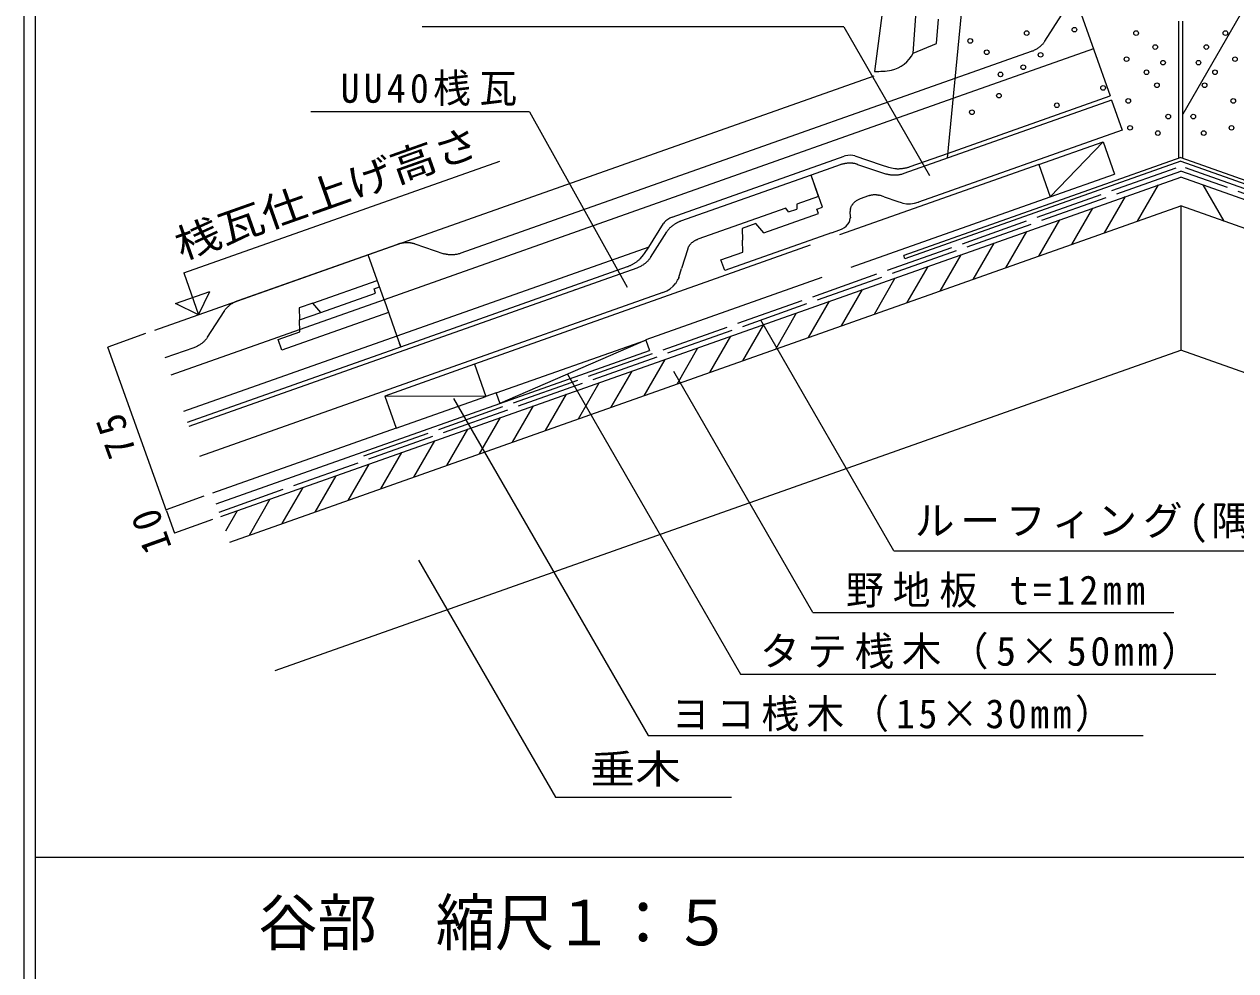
# Model space of a CAD drawing. Units: millimetres, scale not verified. Extents: x -990 to 1002, y -1561 to 1249.
# Drawn here: x -988 to -454, y -898 to -480 of the extents above; entities that cross this region are included whole.
import ezdxf
from ezdxf.enums import TextEntityAlignment as Align

# ---------------------------------------------------------------- set-up
doc = ezdxf.new("R2010")
doc.units = ezdxf.units.MM
doc.header["$LTSCALE"] = 5
doc.linetypes.add('LONG_DASHED1', pattern=[7, 6, -1])
doc.layers.add('0-0_0', color=7, linetype='Continuous', lineweight=18)
doc.layers.add('0-A_ルーフィ', color=5, linetype='LONG_DASHED1', lineweight=9)
doc.styles.add('ＭＳ ゴシック', font='')
doc.styles.get('ＭＳ ゴシック').set_extended_font_data('MS Gothic')

msp = doc.modelspace()

# ---------------------------------------------------------------- linework, layer by layer
at = {"layer": '0-0_0'}
for p, q in [((-988.147, -1561.483), (-988.147, -211.484)), ((-983.147, -1556.483), (-983.147, -216.484)), ((-403.767, -392.763), (-477.245, -520.032)), ((-626.693, -481.62), (-812.665, -481.62)), ((-626.693, -481.62), (-588.912, -547.055)), ((-765.38, -518.978), (-861.728, -518.978)), ((-765.38, -518.978), (-722.284, -596.379)), ((-917.75, -590.003), (-778.392, -540.729)), ((-901.485, -697.429), (-478.083, -547.79)), ((-28.606, -706.652), (-478.104, -547.79)), ((-497.148, -567.256), (-487.916, -551.266)), ((-459.018, -567.256), (-468.25, -551.266)), ((-897.486, -708.744), (-478.083, -560.518)), ((-511.655, -572.382), (-502.424, -556.393)), ((-28.606, -719.38), (-478.104, -560.518)), ((-478.094, -560.521), (-478.104, -624.154)), ((-526.163, -577.51), (-516.931, -561.52)), ((-540.67, -582.637), (-531.438, -566.647)), ((-569.685, -592.892), (-560.453, -576.902)), ((-555.177, -587.764), (-545.946, -571.775)), ((-584.192, -598.019), (-574.96, -582.029)), ((-598.699, -603.146), (-589.467, -587.156)), ((-613.207, -608.273), (-603.975, -592.283)), ((-921.5, -603.565), (-906.308, -598.194)), ((-911.219, -608.475), (-906.308, -598.194)), ((-627.714, -613.4), (-618.482, -597.411)), ((-642.221, -618.528), (-632.989, -602.538)), ((-656.729, -623.655), (-647.496, -607.665)), ((-671.236, -628.782), (-662.004, -612.792)), ((-604.6, -712.572), (-663.355, -610.803)), ((-934.596, -616.762), (-951.273, -622.747)), ((-685.743, -633.909), (-676.511, -617.919)), ((-925.361, -694.945), (-951.273, -622.747)), ((-877.493, -765.315), (-478.083, -624.154)), ((-700.251, -639.036), (-691.018, -623.047)), ((-30.002, -782.524), (-478.104, -624.154)), ((-714.758, -644.163), (-705.526, -628.174)), ((-748.521, -634.649), (-672.188, -766.86)), ((-729.265, -649.291), (-720.033, -633.301)), ((-640.326, -739.716), (-701.655, -633.492)), ((-743.773, -654.418), (-734.54, -638.428)), ((-798.869, -645.33), (-713.033, -794.004)), ((-758.28, -659.545), (-749.048, -643.555)), ((-772.787, -664.673), (-763.555, -648.682)), ((-787.295, -669.799), (-778.062, -653.81)), ((-801.801, -674.927), (-792.57, -658.937)), ((-816.309, -680.054), (-807.077, -664.064)), ((-830.816, -685.181), (-821.584, -669.191)), ((-845.324, -690.309), (-836.092, -674.319)), ((-859.831, -695.435), (-850.599, -679.446)), ((-908.869, -688.451), (-925.544, -694.436)), ((-908.869, -688.451), (-921.807, -693.095)), ((-874.338, -700.563), (-865.106, -684.573)), ((-888.846, -705.69), (-879.613, -689.7)), ((-925.361, -694.945), (-921.847, -704.737)), ((-905.172, -698.753), (-921.847, -704.737)), ((-899.259, -703.727), (-894.121, -694.827)), ((-604.6, -712.572), (-280.993, -712.572)), ((-814.208, -716.651), (-753.878, -821.148)), ((-640.326, -739.716), (-481.181, -739.716)), ((-672.188, -766.86), (-462.575, -766.86)), ((-713.033, -794.004), (-494.619, -794.004)), ((-753.878, -821.148), (-676.2, -821.148)), ((996.853, -847.803), (-983.147, -847.803))]:
    msp.add_line(p, q, dxfattribs=at)
at = {"layer": '0-0_0', "color": 4}
for p, q in [((-596.095, -493.214), (-594.095, -466.214)), ((-574.477, -471.352), (-581.181, -539.481)), ((-585.748, -488.902), (-584.953, -478.162)), ((-596.095, -493.214), (-585.748, -488.902)), ((-508.607, -513.899), (-600.221, -546.277)), ((-508.607, -513.899), (-503.942, -527.099)), ((-503.942, -527.099), (-593.746, -558.838)), ((-628.241, -542.392), (-641.137, -546.95)), ((-620.633, -542.188), (-607.829, -546.481)), ((-636.139, -561.093), (-641.137, -546.95)), ((-637.805, -556.378), (-641.137, -546.95)), ((-637.805, -556.378), (-647.46, -559.791)), ((-647.46, -559.791), (-647.397, -561.89)), ((-619.296, -557.261), (-615.645, -555.971)), ((-608.851, -556.527), (-610.89, -555.844)), ((-608.851, -556.527), (-602.89, -558.526)), ((-652.287, -561.497), (-691.075, -575.205)), ((-662.023, -572.362), (-637.886, -563.831)), ((-651.017, -563.169), (-652.287, -561.497)), ((-651.017, -563.169), (-647.397, -561.89)), ((-638.553, -561.946), (-636.139, -561.093)), ((-637.886, -563.831), (-638.553, -561.946)), ((-623.812, -565.446), (-623.888, -562.901)), ((-671.534, -570.42), (-671.376, -575.668)), ((-632.14, -572.407), (-628.404, -571.086)), ((-711.996, -583.296), (-704.733, -571.911)), ((-632.14, -572.407), (-679.207, -589.041)), ((-671.219, -580.915), (-671.376, -575.668)), ((-695.455, -579.368), (-698.214, -588.11)), ((-680.873, -584.327), (-671.219, -580.915)), ((-679.207, -589.041), (-680.873, -584.327)), ((-718.043, -587.918), (-915.522, -657.712)), ((-699.445, -592.011), (-698.214, -588.11)), ((-745.222, -597.524), (-745.255, -597.43)), ((-745.153, -597.5), (-745.255, -597.43)), ((-706.452, -598.67), (-910.857, -670.912))]:
    msp.add_line(p, q, dxfattribs=at)
at = {"layer": '0-0_0', "color": 3}
for p, q in [((-523.602, -471.471), (-509.273, -512.013)), ((-538.012, -487.866), (-530.749, -476.482)), ((-516.604, -491.271), (-578.593, -513.179)), ((-544.058, -492.488), (-577.728, -504.388)), ((-571.238, -502.094), (-571.271, -502.001)), ((-571.169, -502.07), (-571.271, -502.001)), ((-577.728, -504.388), (-795.532, -581.365)), ((-580.972, -537.353), (-509.273, -512.013)), ((-578.593, -513.179), (-829.45, -601.837)), ((-702.393, -565.417), (-626.534, -538.607)), ((-621.779, -538.48), (-610.174, -542.37)), ((-597.474, -543.185), (-580.972, -537.353)), ((-610.174, -542.37), (-606.984, -543.44)), ((-778.04, -575.077), (-778.076, -575.195)), ((-778.04, -575.077), (-778.007, -575.171)), ((-836.448, -582.037), (-893.998, -602.377)), ((-823.551, -577.479), (-836.448, -582.037)), ((-829.45, -601.837), (-836.448, -582.037)), ((-829.45, -601.837), (-836.448, -582.037)), ((-712.755, -578.625), (-823.785, -617.866)), ((-815.943, -577.276), (-803.14, -581.568)), ((-822.119, -622.58), (-722.122, -587.239)), ((-860.81, -603.375), (-832.449, -593.351)), ((-833.863, -597.033), (-831.449, -596.18)), ((-833.197, -598.919), (-833.863, -597.033)), ((-829.45, -601.837), (-923.52, -635.083)), ((-857.334, -607.449), (-833.197, -598.919)), ((-829.45, -601.837), (-823.785, -617.866)), ((-829.45, -601.837), (-823.785, -617.866)), ((-907.307, -618.383), (-900.044, -606.999)), ((-827.451, -607.494), (-874.518, -624.129)), ((-866.529, -616.002), (-866.687, -610.755)), ((-823.785, -617.866), (-917.855, -651.112)), ((-876.184, -619.414), (-866.529, -616.002)), ((-874.518, -624.129), (-876.184, -619.414)), ((-823.785, -617.866), (-822.604, -621.206)), ((-823.785, -617.866), (-822.604, -621.206)), ((-913.353, -623.005), (-926.185, -627.541)), ((-916.189, -655.826), (-822.119, -622.58)), ((-822.119, -622.58), (-822.604, -621.206)), ((-822.604, -621.206), (-822.119, -622.58))]:
    msp.add_line(p, q, dxfattribs=at)
at = {"layer": '0-0_0', "color": 6}
for p, q in [((-478.945, -539.541), (-478.945, -479.066)), ((-477.245, -539.532), (-477.245, -479.066)), ((-478.083, -539.236), (-600.23, -582.423)), ((-478.083, -539.236), (-355.936, -582.423)), ((-478.083, -540.828), (-599.73, -583.838)), ((-478.083, -540.828), (-356.436, -583.838)), ((-599.73, -583.838), (-600.23, -582.423))]:
    msp.add_line(p, q, dxfattribs=at)
at = {"layer": '0-0_0', "color": 8}
msp.add_line((-930.513, -615.296), (-613.342, -503.152), dxfattribs=at)
at = {"layer": '0-0_0', "color": 1}
for p, q in [((-540.632, -542.326), (-512.348, -532.325)), ((-512.348, -532.325), (-535.632, -556.468)), ((-512.348, -532.325), (-507.348, -546.468)), ((-540.677, -542.201), (-628.541, -573.266)), ((-540.632, -542.326), (-535.632, -556.468)), ((-535.632, -556.468), (-507.348, -546.468)), ((-623.497, -587.534), (-535.632, -556.468)), ((-641.486, -577.843), (-789.579, -630.203)), ((-636.442, -592.111), (-714.025, -619.542)), ((-780.021, -642.876), (-713.98, -619.667)), ((-713.98, -619.667), (-778.355, -647.59)), ((-713.98, -619.667), (-712.358, -624.256)), ((-778.355, -647.59), (-712.358, -624.256)), ((-789.534, -630.329), (-829.132, -644.329)), ((-824.132, -658.472), (-784.534, -644.471)), ((-780.021, -642.876), (-784.534, -644.471)), ((-779.976, -643.002), (-778.355, -647.59)), ((-903.466, -691.825), (-778.355, -647.59)), ((-824.132, -658.472), (-905.132, -687.111))]:
    msp.add_line(p, q, dxfattribs=at)
at = {"layer": '0-0_0', "color": 3}
for points in [[(-496.933, -384.446), (-607.346, -456.214), (-613.095, -501.215)], [(-538.012, -487.866), (-538.154, -488.082), (-538.305, -488.298), (-538.464, -488.514), (-538.632, -488.729), (-538.808, -488.943), (-538.993, -489.156), (-539.186, -489.367), (-539.388, -489.575), (-539.597, -489.781), (-539.816, -489.984), (-540.05, -490.189), (-540.297, -490.396), (-540.559, -490.601), (-540.833, -490.805), (-541.119, -491.006), (-541.417, -491.203), (-541.725, -491.393), (-542.043, -491.577), (-542.369, -491.753), (-542.701, -491.92), (-543.038, -492.078), (-543.378, -492.226), (-543.718, -492.363), (-544.058, -492.488)], [(-621.779, -538.48), (-622.771, -538.236), (-623.827, -538.147), (-624.915, -538.216), (-626.001, -538.439), (-626.534, -538.607)], [(-606.984, -543.44), (-604.999, -543.927), (-604.232, -544.029)], [(-604.232, -544.029), (-603.947, -544.055), (-603.661, -544.076), (-603.373, -544.092), (-603.085, -544.101), (-602.797, -544.105), (-602.508, -544.103), (-602.219, -544.096), (-601.929, -544.083), (-601.64, -544.064), (-601.351, -544.04), (-601.063, -544.01), (-600.775, -543.975), (-600.489, -543.935), (-600.204, -543.89), (-599.921, -543.839), (-599.639, -543.784), (-599.359, -543.725), (-599.081, -543.66), (-598.806, -543.592), (-598.534, -543.519), (-598.264, -543.441), (-597.997, -543.36), (-597.734, -543.275), (-597.474, -543.185)], [(-702.393, -565.417), (-703.416, -565.859), (-704.357, -566.431), (-705.187, -567.115), (-705.882, -567.891), (-706.172, -568.306)], [(-716.336, -583.649), (-714.985, -582.076), (-714.565, -581.461), (-712.755, -578.625), (-706.172, -568.306)], [(-815.943, -577.276), (-816.175, -577.201), (-816.41, -577.132), (-816.646, -577.07), (-816.883, -577.012), (-817.123, -576.961), (-817.363, -576.915), (-817.605, -576.875), (-817.848, -576.84), (-818.091, -576.811), (-818.335, -576.787), (-818.58, -576.768), (-818.825, -576.755), (-819.07, -576.747), (-819.315, -576.744), (-819.56, -576.746), (-819.805, -576.753), (-820.049, -576.765), (-820.292, -576.782), (-820.534, -576.803), (-820.776, -576.83), (-821.016, -576.861), (-821.256, -576.896), (-821.494, -576.936), (-821.73, -576.981), (-821.965, -577.029), (-822.198, -577.082), (-822.429, -577.139), (-822.658, -577.199), (-822.885, -577.264), (-823.109, -577.332), (-823.331, -577.404), (-823.551, -577.479)], [(-795.532, -581.365), (-795.875, -581.481), (-796.227, -581.588), (-796.584, -581.686), (-796.945, -581.775), (-797.308, -581.854), (-797.672, -581.922), (-798.035, -581.979), (-798.395, -582.024), (-798.75, -582.059), (-799.099, -582.082), (-799.44, -582.096), (-799.773, -582.1), (-800.095, -582.095), (-800.405, -582.082), (-800.703, -582.061), (-800.996, -582.033), (-801.283, -581.998), (-801.566, -581.955), (-801.844, -581.906), (-802.115, -581.85), (-802.381, -581.788), (-802.641, -581.72), (-802.894, -581.647), (-803.14, -581.568)], [(-722.122, -587.239), (-721.864, -587.145), (-721.606, -587.046), (-721.347, -586.942), (-721.089, -586.832), (-720.831, -586.718), (-720.574, -586.599), (-720.317, -586.474), (-720.062, -586.345), (-719.808, -586.21), (-719.556, -586.071), (-719.306, -585.927), (-719.058, -585.779), (-718.813, -585.625), (-718.57, -585.467), (-718.33, -585.305), (-718.093, -585.138), (-717.86, -584.966), (-717.63, -584.79), (-717.404, -584.61), (-717.182, -584.425), (-716.964, -584.237), (-716.75, -584.045), (-716.541, -583.849), (-716.336, -583.649)], [(-893.998, -602.377), (-894.216, -602.456), (-894.434, -602.54), (-894.652, -602.628), (-894.869, -602.72), (-895.085, -602.817), (-895.3, -602.918), (-895.515, -603.023), (-895.728, -603.133), (-895.939, -603.247), (-896.15, -603.366), (-896.358, -603.488), (-896.565, -603.615), (-896.769, -603.746), (-896.971, -603.882), (-897.171, -604.022), (-897.369, -604.166), (-897.563, -604.314), (-897.755, -604.466), (-897.944, -604.622), (-898.13, -604.783), (-898.312, -604.947), (-898.49, -605.115), (-898.665, -605.287), (-898.836, -605.463), (-899.003, -605.643), (-899.166, -605.826), (-899.324, -606.013), (-899.478, -606.203), (-899.627, -606.397), (-899.771, -606.594), (-899.91, -606.795), (-900.044, -606.999)], [(-907.307, -618.383), (-907.449, -618.599), (-907.599, -618.815), (-907.759, -619.031), (-907.927, -619.246), (-908.103, -619.46), (-908.288, -619.673), (-908.481, -619.884), (-908.683, -620.092), (-908.892, -620.298), (-909.111, -620.501), (-909.344, -620.706), (-909.592, -620.912), (-909.853, -621.118), (-910.127, -621.322), (-910.414, -621.523), (-910.711, -621.72), (-911.02, -621.91), (-911.338, -622.094), (-911.664, -622.269), (-911.996, -622.437), (-912.333, -622.595), (-912.672, -622.742), (-913.013, -622.88), (-913.353, -623.005)]]:
    msp.add_lwpolyline(points, dxfattribs=at)
at = {"layer": '0-0_0', "color": 4}
for points in [[(-620.633, -542.188), (-620.865, -542.114), (-621.099, -542.045), (-621.335, -541.982), (-621.573, -541.925), (-621.812, -541.874), (-622.053, -541.828), (-622.294, -541.787), (-622.537, -541.753), (-622.781, -541.723), (-623.025, -541.699), (-623.269, -541.681), (-623.514, -541.667), (-623.759, -541.659), (-624.005, -541.656), (-624.25, -541.658), (-624.494, -541.665), (-624.738, -541.677), (-624.981, -541.694), (-625.224, -541.716), (-625.466, -541.743), (-625.706, -541.774), (-625.945, -541.809), (-626.183, -541.849), (-626.419, -541.893), (-626.654, -541.942), (-626.887, -541.995), (-627.118, -542.051), (-627.347, -542.112), (-627.574, -542.177), (-627.799, -542.245), (-628.021, -542.317), (-628.241, -542.392)], [(-637.805, -556.378), (-641.137, -546.95), (-698.687, -567.289)], [(-600.221, -546.277), (-600.565, -546.393), (-600.916, -546.501), (-601.273, -546.599), (-601.634, -546.688), (-601.998, -546.767), (-602.362, -546.835), (-602.725, -546.892), (-603.084, -546.937), (-603.439, -546.971), (-603.788, -546.995), (-604.13, -547.008), (-604.462, -547.013), (-604.784, -547.008), (-605.095, -546.995), (-605.393, -546.974), (-605.685, -546.946), (-605.973, -546.91), (-606.256, -546.868), (-606.533, -546.818), (-606.805, -546.763), (-607.071, -546.701), (-607.33, -546.633), (-607.583, -546.56), (-607.829, -546.481)], [(-615.645, -555.971), (-615.424, -555.896), (-615.201, -555.828), (-614.977, -555.767), (-614.754, -555.712), (-614.53, -555.664), (-614.308, -555.623), (-614.087, -555.588), (-613.868, -555.56), (-613.651, -555.539), (-613.437, -555.523), (-613.226, -555.514), (-613.018, -555.511), (-612.815, -555.514), (-612.615, -555.522), (-612.42, -555.536), (-612.229, -555.554), (-612.044, -555.577), (-611.863, -555.604), (-611.689, -555.635), (-611.52, -555.67), (-611.357, -555.708), (-611.199, -555.75), (-611.043, -555.795), (-610.89, -555.844)], [(-623.779, -561.803), (-623.725, -561.591), (-623.661, -561.379), (-623.587, -561.168), (-623.503, -560.958), (-623.409, -560.75), (-623.304, -560.543), (-623.19, -560.338), (-623.065, -560.135), (-622.931, -559.935), (-622.788, -559.738), (-622.631, -559.541), (-622.459, -559.341), (-622.271, -559.14), (-622.069, -558.94), (-621.852, -558.742), (-621.62, -558.547), (-621.373, -558.357), (-621.112, -558.173), (-620.837, -557.996), (-620.55, -557.828), (-620.251, -557.669), (-619.941, -557.521), (-619.623, -557.385), (-619.296, -557.261)], [(-602.89, -558.526), (-601.354, -559.041), (-600.655, -559.246)], [(-600.655, -559.246), (-599.015, -559.526), (-597.296, -559.555), (-595.55, -559.333), (-593.83, -558.867), (-593.746, -558.838)], [(-628.404, -571.086), (-627.381, -570.644), (-626.44, -570.073), (-625.61, -569.388), (-624.915, -568.613), (-624.376, -567.769), (-624.011, -566.882), (-623.83, -565.98), (-623.825, -565.925)], [(-623.779, -561.803), (-623.788, -561.847), (-623.798, -561.891), (-623.807, -561.935), (-623.815, -561.979), (-623.823, -562.023), (-623.831, -562.068), (-623.838, -562.113), (-623.845, -562.158), (-623.851, -562.203), (-623.857, -562.248), (-623.862, -562.293), (-623.867, -562.339), (-623.872, -562.385), (-623.876, -562.431), (-623.879, -562.477), (-623.882, -562.523), (-623.885, -562.57), (-623.887, -562.616), (-623.888, -562.663), (-623.889, -562.71), (-623.89, -562.757), (-623.89, -562.805), (-623.889, -562.853), (-623.888, -562.901)], [(-623.812, -565.446), (-623.811, -565.466), (-623.811, -565.486), (-623.81, -565.506), (-623.81, -565.526), (-623.81, -565.546), (-623.81, -565.566), (-623.81, -565.586), (-623.81, -565.606), (-623.81, -565.626), (-623.81, -565.646), (-623.811, -565.666), (-623.811, -565.685), (-623.812, -565.705), (-623.813, -565.725), (-623.813, -565.745), (-623.814, -565.765), (-623.815, -565.785), (-623.816, -565.805), (-623.817, -565.825), (-623.819, -565.845), (-623.82, -565.865), (-623.821, -565.885), (-623.823, -565.905), (-623.825, -565.925)], [(-698.687, -567.289), (-698.905, -567.369), (-699.123, -567.452), (-699.341, -567.541), (-699.558, -567.633), (-699.774, -567.73), (-699.99, -567.831), (-700.204, -567.936), (-700.417, -568.046), (-700.629, -568.16), (-700.839, -568.278), (-701.047, -568.401), (-701.254, -568.528), (-701.459, -568.659), (-701.661, -568.795), (-701.861, -568.934), (-702.058, -569.078), (-702.253, -569.226), (-702.445, -569.379), (-702.634, -569.535), (-702.819, -569.695), (-703.001, -569.86), (-703.18, -570.028), (-703.355, -570.2), (-703.526, -570.376), (-703.693, -570.555), (-703.855, -570.739), (-704.014, -570.925), (-704.167, -571.116), (-704.316, -571.31), (-704.461, -571.507), (-704.6, -571.708), (-704.733, -571.911)], [(-662.023, -572.362), (-665.499, -568.288), (-671.534, -570.42)], [(-695.455, -579.368), (-695.386, -579.164), (-695.308, -578.963), (-695.222, -578.765), (-695.127, -578.57), (-695.025, -578.38), (-694.916, -578.192), (-694.799, -578.009), (-694.676, -577.83), (-694.546, -577.655), (-694.41, -577.485), (-694.269, -577.319), (-694.121, -577.157), (-693.969, -577.001), (-693.812, -576.849), (-693.65, -576.702), (-693.484, -576.56), (-693.314, -576.424), (-693.14, -576.292), (-692.963, -576.166), (-692.783, -576.045), (-692.6, -575.93), (-692.415, -575.82), (-692.228, -575.716), (-692.038, -575.617), (-691.848, -575.524), (-691.656, -575.436), (-691.463, -575.354), (-691.269, -575.277), (-691.075, -575.205)], [(-711.996, -583.296), (-712.138, -583.512), (-712.289, -583.728), (-712.448, -583.943), (-712.616, -584.159), (-712.793, -584.373), (-712.977, -584.586), (-713.171, -584.796), (-713.372, -585.005), (-713.582, -585.21), (-713.801, -585.414), (-714.034, -585.619), (-714.282, -585.825), (-714.543, -586.031), (-714.817, -586.235), (-715.103, -586.436), (-715.401, -586.632), (-715.709, -586.823), (-716.027, -587.006), (-716.353, -587.182), (-716.685, -587.349), (-717.022, -587.507), (-717.362, -587.655), (-717.703, -587.792), (-718.043, -587.918)], [(-700.821, -594.647), (-699.973, -593.293), (-699.717, -592.747)], [(-699.445, -592.011), (-699.455, -592.042), (-699.465, -592.073), (-699.475, -592.105), (-699.485, -592.136), (-699.496, -592.167), (-699.506, -592.198), (-699.517, -592.229), (-699.528, -592.26), (-699.539, -592.291), (-699.55, -592.321), (-699.561, -592.352), (-699.572, -592.383), (-699.584, -592.413), (-699.595, -592.444), (-699.607, -592.474), (-699.619, -592.505), (-699.631, -592.535), (-699.642, -592.565), (-699.655, -592.595), (-699.667, -592.626), (-699.679, -592.656), (-699.692, -592.686), (-699.704, -592.717), (-699.717, -592.747)], [(-706.452, -598.67), (-704.816, -597.963), (-703.311, -597.049), (-701.982, -595.954), (-700.87, -594.712), (-700.821, -594.647)]]:
    msp.add_lwpolyline(points, dxfattribs=at)
at = {"layer": '0-0_0'}
msp.add_lwpolyline([(-917.75, -590.003), (-911.219, -608.475), (-921.5, -603.565)], dxfattribs=at)
at = {"layer": '0-0_0', "color": 3}
msp.add_lwpolyline([(-866.844, -605.507), (-866.687, -610.755), (-857.334, -607.449), (-860.81, -603.375)], close=True, dxfattribs=at)
at = {"layer": '0-0_0', "color": 1}
msp.add_lwpolyline([(-789.534, -630.329), (-784.534, -644.471), (-829.132, -644.329), (-824.132, -658.472)], dxfattribs=at)
at = {"layer": '0-0_0'}
for centre in [(-546.048, -484.343), (-524.979, -482.811), (-497.781, -484.343), (-458.386, -484.343), (-570.946, -487.792), (-489.354, -490.473), (-466.813, -490.473), (-563.668, -492.771), (-539.918, -493.921), (-501.995, -495.835), (-485.906, -497.368), (-470.26, -497.368), (-454.172, -495.835), (-557.588, -502.535), (-547.559, -499.374), (-493.185, -501.581), (-462.982, -501.581), (-512.338, -508.476), (-488.588, -507.327), (-467.579, -507.327), (-558.282, -511.915), (-570.179, -519.202), (-532.761, -516.137), (-501.229, -514.222), (-454.938, -514.222), (-483.609, -521.118), (-472.559, -521.118), (-500.462, -526.097), (-488.205, -528.395), (-467.963, -528.395), (-455.704, -526.097)]:
    msp.add_circle(centre, 1.018, dxfattribs=at)
at = {"layer": '0-0_0', "color": 3}
for centre, radius, start, end in [((-609.218, -486.206), 14.879, 283.71675, 331.89326), ((-612.147, -464.234), 36.992, 268.53052, 280.05005)]:
    msp.add_arc(centre, radius, start, end, dxfattribs=at)
at = {"layer": '0-A_ルーフィ'}
for p, q in [((-838.323, -670.693), (-478.083, -543.018)), ((-117.864, -670.693), (-478.104, -543.018)), ((-902.185, -695.449), (-478.083, -545.14)), ((-28.606, -704.45), (-478.104, -545.14))]:
    msp.add_line(p, q, dxfattribs=at)

# ---------------------------------------------------------------- texts
at = {"layer": '0-0_0', "color": 4, "style": 'ＭＳ ゴシック', "width": 1.15}
msp.add_text('桟瓦仕上げ高さ', height=12.83, rotation=19.472, dxfattribs=at).set_placement((-917.575, -588.005), align=Align.BOTTOM_LEFT)
msp.add_text('垂木', height=12.83, dxfattribs=at).set_placement((-738.734, -818.963), align=Align.BOTTOM_LEFT)
at = {"layer": '0-0_0', "color": 3, "style": 'ＭＳ ゴシック', "width": 0.95}
msp.add_text('谷部  縮尺１：５', height=20.16, dxfattribs=at).set_placement((-884.948, -892.536), align=Align.BOTTOM_LEFT)
at = {"layer": '0-0_0', "color": 4, "char_height": 12.83, "attachment_point": 7, "style": 'ＭＳ ゴシック'}
for s, insert in [('\\T1.23;\\W0.95;UU40桟瓦', (-848.616, -516.428)), ('\\T1.15;ルーフィング(隅棟部は２重葺き)', (-595.398, -709.05)), ('\\T1.24;\\W0.95;野地板\\~t=12mm', (-625.719, -737.648)), ('\\T1.19;タテ桟木（5×50mm）', (-663.62, -764.868)), ('\\T1.19;\\W0.95;ヨコ桟木（15×30mm）', (-702.555, -792.433))]:
    msp.add_mtext(s, dxfattribs=dict(at, insert=insert))
at = {"layer": '0-0_0', "color": 4, "char_height": 12.83, "attachment_point": 7, "rotation": 109.742, "style": 'ＭＳ ゴシック'}
for s, insert in [('\\T1.31;\\W0.95;75', (-938.406, -668.753)), ('\\T1.31;\\W0.95;10', (-922.787, -710.804))]:
    msp.add_mtext(s, dxfattribs=dict(at, insert=insert))

doc.saveas('drawing.dxf')
